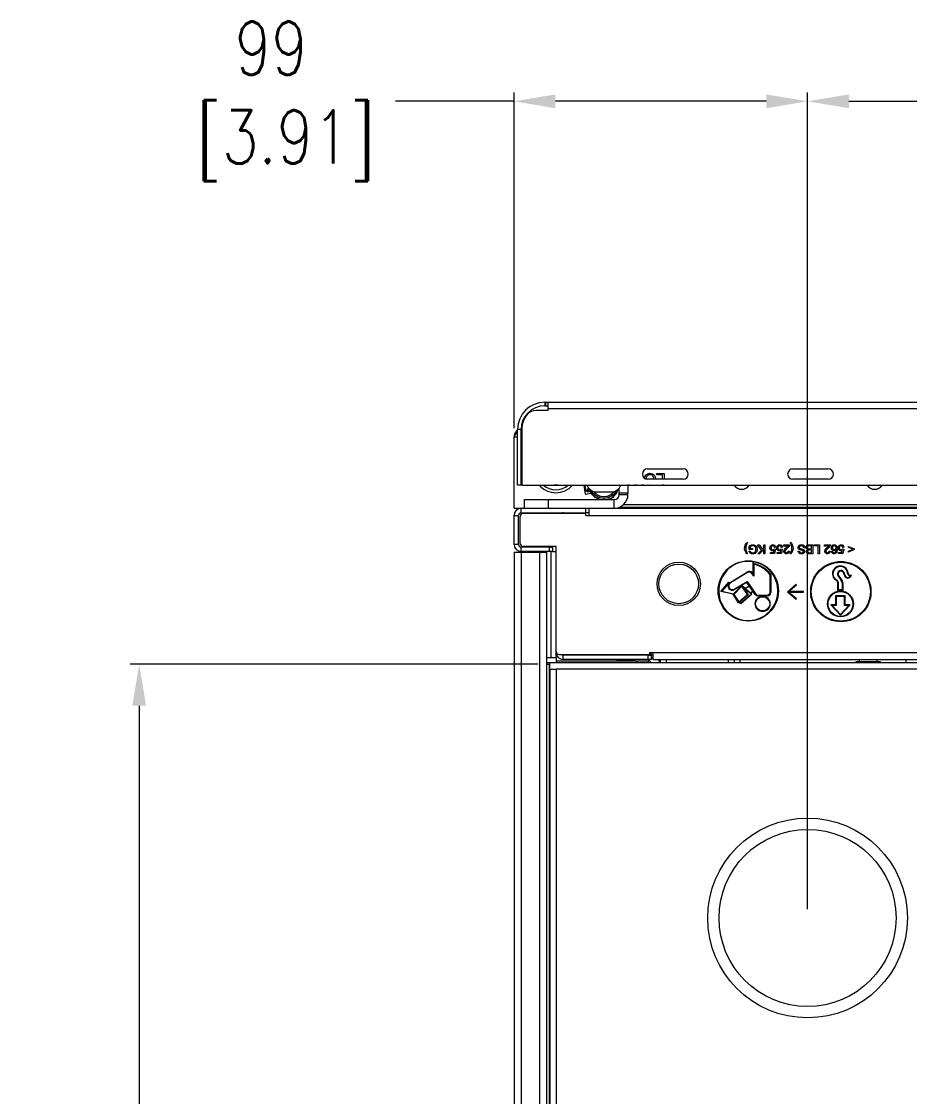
# Model space of a CAD drawing. Header units: inches. Extents: x 40138 to 76695, y -14500 to -5279.
# Drawn here: x 57724.3 to 58024.7, y -10600.8 to -10237.1 of the extents above; entities that cross this region are included whole.
import ezdxf

# ---------------------------------------------------------------- set-up
doc = ezdxf.new("R2010")
doc.units = ezdxf.units.IN
doc.header["$LTSCALE"] = 2
doc.header["$MEASUREMENT"] = 0
doc.header["$PDMODE"] = 35
doc.header["$PDSIZE"] = -1
doc.layers.add('M-ANNO-DIMS', color=7, linetype='Continuous', lineweight=13)
doc.layers.add('M-OBJECT-DETAILS', color=7, linetype='Continuous', lineweight=9)
doc.styles.get("Standard").update_dxf_attribs({"font": 'romans.shx', "width": 0.8})
doc.dimstyles.new('Details World Wide', dxfattribs={"dimscale": 4, "dimtxt": 4.5, "dimasz": 3.5, "dimexe": 0.75, "dimexo": 0.75, "dimgap": 0.75, "dimtad": 0, "dimtih": 1, "dimtoh": 1, "dimdec": 0, "dimzin": 4, "dimdsep": 46, "dimtxsty": 'Standard', "dimcen": 0, "dimclrd": 256, "dimclre": 256, "dimclrt": 256, "dimadec": 0, "dimazin": 1, "dimtfac": 1, "dimtdec": 0, "dimtmove": 0, "dimatfit": 3, "dimfxl": 1, "dimtolj": 1, "dimtzin": 0, "dimlwd": -1, "dimlwe": -1, "dimarcsym": 0})

# ---------------------------------------------------------------- blocks, each defined once
blk = doc.blocks.new('*D9')
at = {"layer": 'Defpoints', "color": 0, "linetype": 'Continuous', "transparency": 16777216}
for p in [(58390.26, -10264.13), (57990.26, -10507.37), (58390.26, -10540.37)]:
    blk.add_point(p, dxfattribs=at)
at = {"layer": 'M-ANNO-DIMS', "transparency": 16777216}
for p, q in [((57990.26, -10504.37), (57990.26, -10261.13)), ((58390.26, -10537.37), (58390.26, -10261.13))]:
    blk.add_line(p, q, dxfattribs=at)
at = {"layer": 'M-ANNO-DIMS', "linetype": 'Continuous', "transparency": 16777216}
for p, q in [((58004.26, -10264.13), (58149.88, -10264.13)), ((58376.26, -10264.13), (58230.63, -10264.13))]:
    blk.add_line(p, q, dxfattribs=at)
for points in [[(58004.26, -10261.8), (58004.26, -10266.47), (57990.26, -10264.13)], [(58376.26, -10261.8), (58376.26, -10266.47), (58390.26, -10264.13)]]:
    blk.add_solid(points, dxfattribs=at)
at = {"layer": 'M-ANNO-DIMS', "linetype": 'Continuous', "transparency": 16777216, "char_height": 18, "attachment_point": 5}
for s, insert in [('\\A1;400', (58190.26, -10252.13)), ('\\A1;[15.75]', (58190.26, -10280.85))]:
    blk.add_mtext(s, dxfattribs=dict(at, insert=insert))
blk = doc.blocks.new('*D10')
at = {"layer": 'Defpoints', "color": 0, "linetype": 'Continuous', "transparency": 16777216}
for p in [(57890.96, -10264.13), (57890.96, -10377.65), (57990.26, -10540.37)]:
    blk.add_point(p, dxfattribs=at)
at = {"layer": 'M-ANNO-DIMS', "transparency": 16777216}
for p, q in [((57890.96, -10374.65), (57890.96, -10261.13)), ((57990.26, -10537.37), (57990.26, -10261.13))]:
    blk.add_line(p, q, dxfattribs=at)
at = {"layer": 'M-ANNO-DIMS', "linetype": 'Continuous', "transparency": 16777216}
for p, q in [((57890.96, -10264.13), (57850.9, -10264.13)), ((57976.26, -10264.13), (57904.96, -10264.13))]:
    blk.add_line(p, q, dxfattribs=at)
for points in [[(57904.96, -10261.8), (57904.96, -10266.47), (57890.96, -10264.13)], [(57976.26, -10261.8), (57976.26, -10266.47), (57990.26, -10264.13)]]:
    blk.add_solid(points, dxfattribs=at)
at = {"layer": 'M-ANNO-DIMS', "linetype": 'Continuous', "transparency": 16777216, "insert": (57808.82, -10264.13), "char_height": 18, "attachment_point": 5}
blk.add_mtext('\\A1;99\\P [3.91]', dxfattribs=at)
blk = doc.blocks.new('*D80')
at = {"layer": 'Defpoints', "color": 0, "linetype": 'Continuous', "transparency": 16777216}
for p in [(57764.13, -10454.56), (57902.06, -10454.56), (57902.09, -11346.1)]:
    blk.add_point(p, dxfattribs=at)
at = {"layer": 'M-ANNO-DIMS', "transparency": 16777216}
for p, q in [((57899.06, -10454.56), (57761.13, -10454.56)), ((57899.09, -11346.1), (57761.13, -11346.1))]:
    blk.add_line(p, q, dxfattribs=at)
at = {"layer": 'M-ANNO-DIMS', "linetype": 'Continuous', "transparency": 16777216}
for p, q in [((57764.13, -10468.56), (57764.13, -10899.35)), ((57764.13, -11332.1), (57764.13, -11050.21))]:
    blk.add_line(p, q, dxfattribs=at)
for points in [[(57761.8, -10468.56), (57766.46, -10468.56), (57764.13, -10454.56)], [(57761.8, -11332.1), (57766.46, -11332.1), (57764.13, -11346.1)]]:
    blk.add_solid(points, dxfattribs=at)
at = {"layer": 'M-ANNO-DIMS', "linetype": 'Continuous', "transparency": 16777216, "insert": (57764.13, -10974.78), "char_height": 18, "attachment_point": 5}
blk.add_mtext('\\A1;892\\P [35.10]\\POPENING\\PW/O\\PROOF', dxfattribs=at)

msp = doc.modelspace()

# ---------------------------------------------------------------- linework, layer by layer
at = {"layer": 'M-OBJECT-DETAILS', "linetype": 'Continuous'}
for p, q in [((57901.356, -10365.919), (57901.356, -10367.133)), ((57901.356, -10365.919), (57901.749, -10365.919)), ((57901.749, -10367.133), (57901.749, -10365.919)), ((57901.749, -10365.919), (57902.356, -10365.919)), ((57902.356, -10365.919), (57902.356, -10368.022)), ((57902.356, -10365.919), (58186.539, -10365.919)), ((57902.356, -10368.722), (57898.372, -10368.722)), ((57901.356, -10367.133), (57901.749, -10367.133)), ((57901.749, -10367.133), (57902.356, -10367.133)), ((57902.356, -10368.022), (58187.306, -10368.022)), ((57902.356, -10368.022), (57902.356, -10368.722)), ((57890.956, -10401.797), (57890.956, -10377.655)), ((57890.956, -10377.655), (57892.142, -10377.655)), ((57893.356, -10375.133), (57892.142, -10375.133)), ((57892.142, -10393.969), (57892.142, -10375.133)), ((57893.282, -10375.009), (57893.742, -10374.869)), ((57893.356, -10393.969), (57893.356, -10375.133)), ((57893.356, -10377.655), (57893.556, -10377.655)), ((57893.556, -10375.133), (57893.556, -10393.969)), ((57893.356, -10387.369), (57893.556, -10387.369)), ((57936.142, -10388.469), (57948.142, -10388.469)), ((57985.267, -10388.469), (57997.267, -10388.469)), ((57893.556, -10388.969), (57893.356, -10388.969)), ((57948.142, -10391.969), (57936.142, -10391.969)), ((57939.257, -10390.477), (57939.257, -10390.016)), ((57939.257, -10390.016), (57941.718, -10390.016)), ((57941.154, -10390.477), (57939.257, -10390.477)), ((57941.154, -10391.969), (57941.154, -10390.477)), ((57941.718, -10390.016), (57941.718, -10391.969)), ((57997.267, -10391.969), (57985.267, -10391.969)), ((57893.356, -10393.969), (57892.142, -10393.969)), ((57893.556, -10392.969), (57893.356, -10392.969)), ((57893.556, -10393.969), (58187.306, -10393.969)), ((57915.018, -10393.975), (57914.527, -10394.066)), ((57914.527, -10394.066), (57915.077, -10397.016)), ((57915.412, -10396.085), (57915.018, -10393.975)), ((57916.126, -10394.91), (57915.412, -10396.085)), ((57915.68, -10394.185), (57915.467, -10393.969)), ((57915.824, -10396.368), (57916.484, -10395.298)), ((57926.506, -10396.729), (57926.506, -10395.007)), ((57927.245, -10393.969), (57927.032, -10394.185)), ((57929.506, -10393.969), (57929.506, -10396.729)), ((57930.044, -10394.016), (57929.506, -10394.016)), ((57930.055, -10393.969), (57930.044, -10394.016)), ((57931.71, -10394.016), (57931.697, -10393.969)), ((57932.389, -10394.016), (57931.71, -10394.016)), ((57932.402, -10393.969), (57932.389, -10394.016)), ((57934.161, -10394.016), (57934.151, -10393.969)), ((57934.744, -10394.016), (57934.161, -10394.016)), ((57934.732, -10393.969), (57934.744, -10394.016)), ((57936.947, -10394.067), (57936.499, -10393.969)), ((57937.551, -10393.969), (57936.947, -10394.067)), ((57941.154, -10394.016), (57941.154, -10393.969)), ((57941.718, -10394.016), (57941.154, -10394.016)), ((57941.718, -10393.969), (57941.718, -10394.016)), ((57894.506, -10401.797), (57894.506, -10398.797)), ((57894.506, -10398.797), (57902.506, -10398.797)), ((57902.506, -10398.797), (57902.506, -10401.797)), ((57902.506, -10398.797), (57924.855, -10398.797)), ((57915.077, -10397.016), (57917.161, -10396.627)), ((57916.952, -10396.157), (57915.824, -10396.368)), ((57918.356, -10396.205), (57924.356, -10396.205)), ((57919.354, -10397.92), (57919.297, -10397.863)), ((57920.08, -10398.148), (57919.897, -10398.148)), ((57922.814, -10398.148), (57922.631, -10398.148)), ((57923.414, -10397.863), (57923.358, -10397.92)), ((57924.855, -10401.797), (57924.855, -10398.797)), ((57929.506, -10396.729), (57926.506, -10396.729)), ((57926.506, -10397.146), (57926.506, -10396.729)), ((57926.506, -10397.146), (57929.506, -10397.146)), ((57929.506, -10397.146), (57929.506, -10396.729)), ((57890.956, -10401.797), (57893.364, -10401.797)), ((57893.364, -10403.316), (57893.364, -10401.797)), ((57893.364, -10401.797), (57915.276, -10401.797)), ((57915.276, -10403.316), (57915.276, -10401.797)), ((57915.276, -10401.797), (57916.276, -10401.797)), ((57916.276, -10401.797), (58214.319, -10401.797)), ((57916.276, -10401.797), (57916.276, -10402.251)), ((57916.276, -10402.251), (57916.276, -10404.205)), ((57926.691, -10401.419), (58141.477, -10401.419)), ((57928.045, -10400.53), (58141.477, -10400.53)), ((57890.956, -10404.205), (57892.475, -10404.205)), ((57890.956, -10414.008), (57890.956, -10404.205)), ((57892.475, -10414.008), (57892.475, -10404.205)), ((57893.056, -10413.698), (57893.056, -10404.517)), ((57893.364, -10403.316), (57915.276, -10403.316)), ((57915.276, -10403.517), (57894.056, -10403.517)), ((57897.106, -10403.316), (57897.106, -10403.517)), ((57905.806, -10403.517), (57905.806, -10403.316)), ((57916.276, -10403.316), (57915.276, -10403.316)), ((57915.276, -10404.205), (57915.276, -10403.517)), ((57915.276, -10404.205), (57916.276, -10404.205)), ((57916.276, -10404.205), (58464.236, -10404.205)), ((57892.475, -10414.008), (57890.956, -10414.008)), ((57969.679, -10413.357), (57969.948, -10413.357)), ((57984.371, -10413.357), (57984.64, -10413.357)), ((57890.956, -10416.616), (57893.364, -10416.616)), ((57890.956, -10416.616), (57890.956, -11384.116)), ((57893.364, -10416.416), (57893.364, -10414.897)), ((57902.956, -10414.897), (57893.364, -10414.897)), ((57902.956, -10416.416), (57893.364, -10416.416)), ((57893.364, -10416.616), (57893.364, -11384.116)), ((57893.364, -10416.616), (57899.554, -10416.616)), ((57905.156, -10414.698), (57894.056, -10414.698)), ((57896.977, -10416.616), (57896.977, -10416.416)), ((57899.554, -10416.616), (57899.554, -11384.116)), ((57899.554, -10416.616), (57901.962, -10416.616)), ((57900.393, -10416.416), (57900.393, -10416.616)), ((57900.979, -10416.616), (57900.979, -10416.416)), ((57901.962, -10416.616), (57901.962, -10454.616)), ((57902.956, -10416.416), (57902.956, -10414.897)), ((57902.956, -10414.897), (57903.956, -10414.897)), ((57903.956, -10416.416), (57902.956, -10416.416)), ((57903.569, -10452.416), (57903.569, -10416.416)), ((57903.956, -10414.897), (57903.956, -10416.416)), ((57903.956, -10416.416), (57905.156, -10416.416)), ((57905.156, -10450.22), (57905.156, -10414.698)), ((57969.948, -10417.164), (57969.679, -10417.164)), ((57970.448, -10415.703), (57970.448, -10414.593)), ((57971.679, -10415.703), (57970.448, -10415.703)), ((57970.497, -10416.319), (57970.884, -10416.222)), ((57970.871, -10414.788), (57970.871, -10415.357)), ((57970.871, -10415.357), (57971.679, -10415.357)), ((57971.679, -10415.357), (57971.679, -10415.703)), ((57973.371, -10414.165), (57973.892, -10414.165)), ((57974.701, -10415.911), (57973.371, -10414.165)), ((57973.448, -10417.164), (57974.701, -10415.911)), ((57974.027, -10417.164), (57973.448, -10417.164)), ((57973.892, -10414.165), (57974.969, -10415.642)), ((57975.409, -10415.782), (57974.027, -10417.164)), ((57974.969, -10415.642), (57975.409, -10415.203)), ((57975.409, -10415.203), (57975.409, -10414.165)), ((57975.409, -10414.165), (57975.832, -10414.165)), ((57975.409, -10417.164), (57975.409, -10415.782)), ((57975.832, -10417.164), (57975.409, -10417.164)), ((57975.832, -10414.165), (57975.832, -10417.164)), ((57977.679, -10416.741), (57978.787, -10416.741)), ((57977.679, -10417.126), (57977.679, -10416.741)), ((57979.102, -10417.126), (57977.679, -10417.126)), ((57978.787, -10416.741), (57978.94, -10415.964)), ((57979.025, -10415.549), (57979.409, -10415.588)), ((57979.448, -10414.972), (57979.063, -10415.011)), ((57979.409, -10415.588), (57979.102, -10417.126)), ((57979.986, -10416.741), (57981.095, -10416.741)), ((57979.986, -10417.126), (57979.986, -10416.741)), ((57981.409, -10417.126), (57979.986, -10417.126)), ((57981.095, -10416.741), (57981.248, -10415.964)), ((57981.332, -10415.549), (57981.717, -10415.588)), ((57981.755, -10414.972), (57981.371, -10415.011)), ((57981.717, -10415.588), (57981.409, -10417.126)), ((57982.179, -10414.165), (57984.14, -10414.165)), ((57982.179, -10414.549), (57982.179, -10414.165)), ((57983.646, -10414.549), (57982.179, -10414.549)), ((57983.717, -10416.28), (57984.102, -10416.318)), ((57984.64, -10417.164), (57984.371, -10417.164)), ((57987.102, -10416.318), (57987.525, -10416.318)), ((57989.371, -10415.203), (57988.948, -10415.203)), ((57991.563, -10414.511), (57990.853, -10414.511)), ((57990.86, -10414.165), (57991.986, -10414.165)), ((57991.986, -10417.164), (57990.863, -10417.164)), ((57990.902, -10415.549), (57991.563, -10415.549)), ((57991.563, -10415.895), (57990.945, -10415.895)), ((57990.992, -10416.818), (57991.563, -10416.818)), ((57991.563, -10415.549), (57991.563, -10414.511)), ((57991.563, -10416.818), (57991.563, -10415.895)), ((57991.986, -10414.165), (57991.986, -10417.164)), ((57992.448, -10414.511), (57992.448, -10414.165)), ((57992.448, -10414.165), (57994.294, -10414.165)), ((57993.871, -10414.511), (57992.448, -10414.511)), ((57993.871, -10417.164), (57993.871, -10414.511)), ((57994.294, -10417.164), (57993.871, -10417.164)), ((57994.294, -10414.165), (57994.294, -10417.164)), ((57996.025, -10414.165), (57997.986, -10414.165)), ((57996.025, -10414.549), (57996.025, -10414.165)), ((57997.492, -10414.549), (57996.025, -10414.549)), ((57997.563, -10416.28), (57997.948, -10416.318)), ((57998.332, -10416.395), (57998.717, -10416.357)), ((58000.755, -10416.741), (58001.864, -10416.741)), ((58000.755, -10417.126), (58000.755, -10416.741)), ((58002.179, -10417.126), (58000.755, -10417.126)), ((58001.864, -10416.741), (58002.017, -10415.964)), ((58002.102, -10415.549), (58002.486, -10415.588)), ((58002.525, -10414.972), (58002.14, -10415.011)), ((58002.486, -10415.588), (58002.179, -10417.126)), ((58004.102, -10415.049), (58004.102, -10414.664)), ((58004.102, -10414.664), (58006.063, -10415.511)), ((58005.679, -10415.645), (58004.102, -10415.049)), ((58004.102, -10416.241), (58005.679, -10415.645)), ((58006.063, -10415.78), (58004.102, -10416.626)), ((58004.102, -10416.626), (58004.102, -10416.241)), ((58006.063, -10415.511), (58006.063, -10415.78)), ((57971.883, -10424.107), (57971.883, -10419.879)), ((57971.884, -10419.88), (57971.884, -10420.505)), ((57972.083, -10420.747), (57972.083, -10424.754)), ((57964.029, -10426.894), (57969.886, -10423.313)), ((57969.99, -10423.484), (57964.171, -10427.042)), ((57972.083, -10424.754), (57971.424, -10423.791)), ((57971.589, -10423.678), (57971.883, -10424.107)), ((57977.596, -10430.241), (57977.596, -10424.275)), ((57977.796, -10424.209), (57977.796, -10430.241)), ((58000.72, -10424.889), (58001.646, -10426.18)), ((58000.873, -10424.759), (58001.807, -10426.061)), ((58004.501, -10424.587), (58004.837, -10424.597)), ((58004.519, -10424.387), (58005.12, -10424.405)), ((57960.945, -10429.956), (57963.628, -10426.799)), ((57963.701, -10427.022), (57961.311, -10429.834)), ((57963.628, -10426.799), (57964.029, -10426.894)), ((57963.83, -10427.053), (57963.701, -10427.022)), ((57965.246, -10430.726), (57967.919, -10428.026)), ((57968.054, -10428.173), (57965.335, -10430.921)), ((57965.424, -10429.13), (57969.774, -10426.57)), ((57967.759, -10427.988), (57965.526, -10429.303)), ((57967.919, -10428.026), (57967.759, -10427.988)), ((57969.714, -10426.837), (57968.008, -10427.842)), ((57968.008, -10427.842), (57968.083, -10427.86)), ((57969.946, -10430.974), (57968.054, -10428.173)), ((57968.083, -10427.86), (57969.14, -10428.792)), ((57971.155, -10430.837), (57968.53, -10428.52)), ((57968.53, -10428.52), (57970.213, -10431.012)), ((57969.14, -10428.792), (57970.502, -10427.993)), ((57970.615, -10428.159), (57969.298, -10428.931)), ((57970.502, -10427.993), (57969.714, -10426.837)), ((57969.774, -10426.57), (57972.71, -10430.88)), ((57971.76, -10429.84), (57970.615, -10428.159)), ((57986.378, -10427.473), (57983.446, -10430.023)), ((57983.866, -10429.923), (57986.51, -10427.624)), ((57986.51, -10427.624), (57986.378, -10427.473)), ((58000.233, -10426.494), (57999.326, -10425.75)), ((58000.356, -10426.336), (57999.466, -10425.605)), ((58000.479, -10429.56), (58000.494, -10426.991)), ((58000.68, -10429.357), (58000.695, -10426.988)), ((58001.966, -10426.959), (58001.966, -10429.343)), ((58002.166, -10426.947), (58002.166, -10429.541)), ((57965.08, -10430.893), (57960.945, -10429.956)), ((57961.311, -10429.834), (57965.246, -10430.726)), ((57966.906, -10433.771), (57965.08, -10430.893)), ((57965.335, -10430.921), (57966.953, -10433.472)), ((57966.953, -10433.472), (57969.946, -10430.974)), ((57970.213, -10431.012), (57967.359, -10433.394)), ((57971.461, -10430.84), (57967.637, -10434.096)), ((57967.669, -10433.806), (57971.155, -10430.837)), ((57969.298, -10428.931), (57970.9, -10430.345)), ((57970.9, -10430.345), (57971.76, -10429.84)), ((57971.873, -10430.006), (57971.058, -10430.484)), ((57971.058, -10430.484), (57971.461, -10430.84)), ((57972.55, -10431), (57971.873, -10430.006)), ((57973.338, -10431.175), (57976.662, -10431.175)), ((57975.048, -10431.375), (57973.338, -10431.375)), ((57975.048, -10431.499), (57975.048, -10431.375)), ((57975.049, -10431.375), (57975.049, -10431.499)), ((57976.662, -10431.375), (57975.049, -10431.375)), ((57983.446, -10430.023), (57986.378, -10432.573)), ((57988.847, -10429.923), (57983.866, -10429.923)), ((57986.51, -10432.422), (57983.866, -10430.123)), ((57983.866, -10430.123), (57988.847, -10430.123)), ((57988.847, -10430.123), (57988.847, -10429.923)), ((57999.762, -10431.45), (57999.762, -10434.463)), ((58002.985, -10431.45), (57999.762, -10431.45)), ((57999.962, -10431.65), (57999.962, -10434.663)), ((58002.785, -10431.65), (57999.962, -10431.65)), ((58002.166, -10429.541), (58000.479, -10429.56)), ((58001.966, -10429.343), (58000.68, -10429.357)), ((58002.785, -10434.663), (58002.785, -10431.65)), ((58002.985, -10434.463), (58002.985, -10431.45)), ((57967.205, -10433.522), (57966.906, -10433.771)), ((57967.637, -10434.096), (57967.205, -10433.522)), ((57967.359, -10433.394), (57967.669, -10433.806)), ((57986.378, -10432.573), (57986.51, -10432.422)), ((57999.762, -10434.463), (57998.089, -10434.463)), ((57998.089, -10434.463), (58001.373, -10437.969)), ((57998.55, -10434.663), (58001.373, -10437.676)), ((57999.962, -10434.663), (57998.55, -10434.663)), ((58001.373, -10437.969), (58004.658, -10434.463)), ((58001.373, -10437.676), (58004.197, -10434.663)), ((58004.197, -10434.663), (58002.785, -10434.663)), ((58004.658, -10434.463), (58002.985, -10434.463)), ((57905.156, -10450.53), (57905.156, -10450.22)), ((57903.569, -10452.416), (57901.962, -10452.416)), ((57901.962, -10453.916), (57905.156, -10453.916)), ((57903.106, -10456.155), (57903.106, -10454.066)), ((58102.856, -10454.066), (57903.106, -10454.066)), ((57905.156, -10452.416), (57903.569, -10452.416)), ((57905.156, -10452.416), (57905.156, -10450.53)), ((57905.205, -10450.53), (57905.156, -10450.53)), ((57905.156, -10452.416), (57905.156, -10453.916)), ((57932.475, -10453.511), (57905.156, -10453.511)), ((57905.156, -10453.916), (57905.156, -10454.066)), ((57906.156, -10451.22), (57936.929, -10451.22)), ((57907.564, -10452.938), (57907.564, -10451.419)), ((57936.344, -10451.419), (57907.564, -10451.419)), ((57936.344, -10452.938), (57907.564, -10452.938)), ((57923.251, -10451.22), (57923.251, -10451.419)), ((57925.776, -10452.938), (57925.776, -10453.438)), ((57925.776, -10453.438), (57925.776, -10453.511)), ((57928.776, -10453.438), (57925.776, -10453.438)), ((57928.776, -10452.938), (57928.776, -10453.438)), ((57931.776, -10453.438), (57928.776, -10453.438)), ((57931.776, -10453.438), (57931.776, -10452.938)), ((57931.776, -10453.511), (57931.776, -10453.438)), ((57936.475, -10453.511), (57932.475, -10453.511)), ((57932.475, -10453.511), (57932.475, -10454.066)), ((57934.301, -10451.419), (57934.301, -10451.22)), ((57935.266, -10451.22), (57935.256, -10451.419)), ((57936.344, -10452.938), (57936.344, -10451.419)), ((57936.344, -10451.419), (57937.344, -10451.419)), ((57937.344, -10452.938), (57936.344, -10452.938)), ((57936.475, -10454.066), (57936.475, -10453.511)), ((57936.929, -10450.53), (57937.929, -10450.53)), ((57936.929, -10451.22), (57936.929, -10450.53)), ((57937.256, -10450.53), (57937.256, -10451.419)), ((57937.256, -10453.971), (57937.256, -10454.066)), ((57937.344, -10451.419), (57937.344, -10452.938)), ((57937.846, -10451.419), (57937.344, -10451.419)), ((57937.344, -10452.559), (57937.929, -10452.298)), ((57937.929, -10451.415), (57937.846, -10451.419)), ((57937.929, -10450.53), (58442.583, -10450.53)), ((57937.929, -10450.53), (57937.929, -10452.938)), ((57937.929, -10452.938), (58442.583, -10452.938)), ((57939.779, -10452.938), (57940.282, -10454.066)), ((57939.947, -10453.316), (57940.456, -10453.316)), ((57940.456, -10454.066), (57940.456, -10452.938)), ((57942.456, -10452.938), (57942.456, -10454.066)), ((57963.456, -10454.066), (57963.456, -10452.938)), ((57965.456, -10452.938), (57965.456, -10454.066)), ((57967.456, -10454.066), (57967.456, -10452.938)), ((58006.628, -10453.742), (58006.628, -10454.066)), ((58010.756, -10453.742), (58006.628, -10453.742)), ((58007.682, -10452.938), (58007.682, -10453.742)), ((58014.883, -10453.742), (58010.756, -10453.742)), ((58013.829, -10453.742), (58013.829, -10452.938)), ((58014.883, -10454.066), (58014.883, -10453.742)), ((58023.456, -10452.938), (58023.456, -10454.066)), ((57901.962, -10454.616), (57901.962, -11346.116)), ((57902.851, -10454.616), (57901.962, -10454.616)), ((57903.106, -10454.616), (57902.851, -10454.616)), ((57902.851, -10454.616), (57902.851, -11246.581)), ((57903.106, -10456.155), (57903.106, -11346.666)), ((57903.106, -10456.155), (57905.195, -10456.155)), ((57905.195, -10456.155), (57905.195, -11344.577)), ((58102.856, -10456.155), (57905.195, -10456.155))]:
    msp.add_line(p, q, dxfattribs=at)
at = {"layer": 'M-OBJECT-DETAILS', "linetype": 'Continuous', "flags": 128}
msp.add_lwpolyline([(57905.787, -10393.969), (57905.103, -10394.016), (57904.419, -10393.969)], dxfattribs=at)
at = {"layer": 'M-OBJECT-DETAILS', "linetype": 'Continuous'}
for centre, radius in [((57946.675, -10427.367), 7.341), ((57946.675, -10427.367), 6.706), ((57970.213, -10429.739), 10.2), ((58001.518, -10429.983), 10.2), ((58001.518, -10429.983), 10), ((57975.048, -10434.096), 2.399), ((58001.39, -10434.143), 4.392), ((58001.39, -10434.143), 4.192)]:
    msp.add_circle(centre, radius, dxfattribs=at)
at = {"layer": 'M-OBJECT-DETAILS', "linetype": 'Continuous', "lineweight": 0}
msp.add_circle((57990.256, -10540.366), 33.782, dxfattribs=at)
at = {"layer": 'M-OBJECT-DETAILS'}
msp.add_circle((57990.256, -10540.366), 29.95, dxfattribs=at)
at = {"layer": 'M-OBJECT-DETAILS', "linetype": 'Continuous'}
for centre, radius, start, end in [((57901.356, -10375.133), 9.214, 90, 180), ((57901.356, -10375.133), 8, 90, 180), ((57901.356, -10375.133), 7.8, 139.92078, 180), ((57898.372, -10372.622), 3.9, 90, 139.92078), ((57936.142, -10390.219), 1.75, 90, 270), ((57948.142, -10390.219), 1.75, 270, 90), ((57985.267, -10390.219), 1.75, 90, 270), ((57997.267, -10390.219), 1.75, 270, 90), ((57905.103, -10389.016), 7.5, 221.33039, 270), ((57905.103, -10389.016), 6.5, 229.64083, 310.35917), ((57905.103, -10389.016), 7.5, 270, 318.66961), ((57918.897, -10392.705), 3.542, 200.89745, 261.20259), ((57921.356, -10393.428), 4.89, 207.93428, 332.06572), ((57923.814, -10392.705), 3.542, 278.79741, 338.28641), ((57967.956, -10392.371), 3, 212.18581, 270), ((57967.956, -10392.371), 3, 212.18581, 327.81419), ((57967.956, -10392.371), 3, 270, 327.81419), ((58012.956, -10392.371), 3, 212.18581, 270), ((58012.956, -10392.371), 3, 212.18581, 327.81419), ((58012.956, -10392.371), 3, 270, 327.81419), ((57921.356, -10393.428), 4.382, 217.55348, 322.44652), ((57919.897, -10397.386), 0.762, 224.52649, 270), ((57922.814, -10397.386), 0.762, 270, 315.47351), ((57924.855, -10397.146), 4.651, 270, 0), ((57924.855, -10397.146), 1.651, 270, 0), ((57893.364, -10404.205), 2.408, 90, 180), ((57893.364, -10404.205), 0.889, 90, 180), ((57894.056, -10404.517), 1, 90, 180), ((57907.675, -10404.316), 1, 90, 126.96528), ((57893.364, -10414.008), 2.408, 180, 270), ((57893.364, -10414.008), 0.889, 180, 270), ((57894.056, -10413.698), 1, 180, 270), ((57970.213, -10429.739), 10, 80.38865, 80.38284), ((57970.213, -10429.739), 9.385, 36.10396, 79.7455), ((57970.213, -10429.739), 9.185, 36.50865, 78.25454), ((58001.336, -10423.963), 2.689, 5.09666, 221.64154), ((57970.545, -10424.392), 1.265, 34.36362, 121.44673), ((57970.545, -10424.392), 1.065, 34.36362, 121.44673), ((58001.336, -10423.963), 2.489, 5.52775, 221.28792), ((58001.592, -10424.03), 1.224, 76.59683, 224.58731), ((58001.592, -10424.03), 1.024, 77.70961, 225.42421), ((58001.187, -10424.325), 1.437, 5.29266, 64.30352), ((58001.187, -10424.325), 1.637, 5.20624, 65.11546), ((58003.886, -10424.104), 1.271, 183.97692, 346.3172), ((58003.886, -10424.104), 1.071, 183.86329, 332.62666), ((58004.61, -10423.794), 0.801, 174.93775, 262.15374), ((58004.61, -10423.794), 0.601, 173.32949, 261.1999), ((57964.807, -10428.081), 1.418, 133.51702, 300.48838), ((57964.807, -10428.081), 1.218, 121.44673, 300.48838), ((57999.851, -10427.013), 0.644, 1.95779, 53.6359), ((57999.851, -10427.013), 0.844, 1.66575, 53.25153), ((58000.367, -10427.16), 1.611, 7.14109, 37.46309), ((58000.367, -10427.16), 1.811, 6.73471, 37.35952), ((57975.048, -10434.096), 2.597, 90, 89.97793), ((57973.338, -10430.36), 1.015, 219.11471, 270), ((57973.338, -10430.36), 0.815, 219.67754, 270), ((57976.662, -10430.241), 0.934, 270, 0), ((57976.662, -10430.241), 1.134, 270, 0), ((57906.156, -10450.22), 1, 180, 270), ((57907.564, -10450.53), 2.408, 180, 270), ((57907.564, -10450.53), 0.889, 230.90968, 270), ((57907.675, -10450.419), 1, 233.2257, 270), ((57921.375, -10450.419), 1, 270, 306.7743), ((57939.235, -10451.716), 3, 204.02063, 231.54212)]:
    msp.add_arc(centre, radius, start, end, dxfattribs=at)
for points, knots in [([(57892.142, -10375.406), (57892.085, -10375.436), (57891.749, -10375.616), (57891.32, -10376.205), (57890.996, -10376.965), (57890.967, -10377.468), (57890.956, -10377.655)], [0, 0, 0, 0, 0.0730159, 0.4311729, 0.7893346, 1, 1, 1, 1]), ([(57890.956, -10377.655), (57891.188, -10377.283), (57891.583, -10376.651), (57891.979, -10376.157), (57892.142, -10375.953)], [0, 0, 0, 0, 0.58726093, 1, 1, 1, 1]), ([(57935.122, -10391.599), (57935.139, -10391.446), (57935.188, -10391.004), (57935.598, -10390.422), (57936.259, -10390.031), (57936.719, -10389.987), (57936.949, -10389.964)], [0, 0, 0, 0, 0.16923302, 0.49149283, 0.74561278, 1, 1, 1, 1]), ([(57936.951, -10390.426), (57936.732, -10390.454), (57936.293, -10390.51), (57935.839, -10390.968), (57935.639, -10391.498), (57935.624, -10391.841), (57935.616, -10392.013)], [0, 0, 0, 0, 0.2790904, 0.5581704, 0.7788072, 1, 1, 1, 1]), ([(57936.949, -10389.964), (57937.238, -10389.998), (57937.815, -10390.064), (57938.455, -10390.611), (57938.787, -10391.284), (57938.827, -10391.737), (57938.846, -10391.963)], [0, 0, 0, 0, 0.2795807, 0.5587671, 0.779292, 1, 1, 1, 1]), ([(57938.282, -10391.956), (57938.269, -10391.742), (57938.242, -10391.315), (57937.918, -10390.794), (57937.455, -10390.474), (57937.119, -10390.442), (57936.951, -10390.426)], [0, 0, 0, 0, 0.2806397, 0.5598758, 0.7798469, 1, 1, 1, 1]), ([(57919.754, -10398.797), (57919.285, -10398.595), (57918.308, -10398.173), (57917.241, -10396.947), (57916.684, -10395.944), (57916.616, -10395.393), (57916.615, -10395.386)], [0, 0, 0, 0, 0.3137101, 0.65454, 0.9953981, 1, 1, 1, 1]), ([(57916.707, -10395.441), (57916.892, -10395.936), (57917.266, -10396.941), (57918.429, -10398.07), (57919.451, -10398.703), (57920.065, -10398.786), (57920.147, -10398.797)], [0, 0, 0, 0, 0.3112012, 0.6314119, 0.9508803, 1, 1, 1, 1]), ([(57922.414, -10398.797), (57922.692, -10398.746), (57923.5, -10398.597), (57924.634, -10397.788), (57925.601, -10396.677), (57925.848, -10395.803), (57925.947, -10395.451)], [0, 0, 0, 0, 0.1630617, 0.4754529, 0.7886638, 1, 1, 1, 1]), ([(57926.042, -10395.386), (57925.938, -10395.773), (57925.69, -10396.694), (57924.698, -10397.848), (57923.674, -10398.628), (57922.994, -10398.768), (57922.853, -10398.797)], [0, 0, 0, 0, 0.2423441, 0.5771388, 0.911908, 1, 1, 1, 1]), ([(57968.948, -10415.262), (57969, -10414.874), (57969.094, -10414.177), (57969.499, -10413.608), (57969.679, -10413.357)], [0, 0, 0, 0, 0.5587162, 1, 1, 1, 1]), ([(57969.948, -10413.357), (57969.757, -10413.689), (57969.416, -10414.282), (57969.358, -10414.962), (57969.332, -10415.261)], [0, 0, 0, 0, 0.5600232, 1, 1, 1, 1]), ([(57984.986, -10415.261), (57984.945, -10414.881), (57984.871, -10414.201), (57984.524, -10413.615), (57984.371, -10413.357)], [0, 0, 0, 0, 0.559143, 1, 1, 1, 1]), ([(57984.64, -10413.357), (57984.866, -10413.681), (57985.268, -10414.259), (57985.34, -10414.956), (57985.371, -10415.262)], [0, 0, 0, 0, 0.5601418, 1, 1, 1, 1]), ([(57969.106, -10416.166), (57969.055, -10416.001), (57968.964, -10415.706), (57968.953, -10415.398), (57968.948, -10415.262)], [0, 0, 0, 0, 0.5598411, 1, 1, 1, 1]), ([(57969.679, -10417.164), (57969.551, -10416.99), (57969.323, -10416.678), (57969.173, -10416.323), (57969.106, -10416.166)], [0, 0, 0, 0, 0.5599988, 1, 1, 1, 1]), ([(57969.332, -10415.261), (57969.337, -10415.4), (57969.346, -10415.649), (57969.398, -10415.893), (57969.421, -10416)], [0, 0, 0, 0, 0.5599213, 1, 1, 1, 1]), ([(57969.421, -10416), (57969.45, -10416.109), (57969.501, -10416.304), (57969.581, -10416.489), (57969.617, -10416.57)], [0, 0, 0, 0, 0.5599567, 1, 1, 1, 1]), ([(57969.617, -10416.57), (57969.675, -10416.683), (57969.779, -10416.885), (57969.896, -10417.079), (57969.948, -10417.164)], [0, 0, 0, 0, 0.5599265, 1, 1, 1, 1]), ([(57970.448, -10414.593), (57970.658, -10414.447), (57971.035, -10414.187), (57971.488, -10414.145), (57971.688, -10414.126)], [0, 0, 0, 0, 0.5599182, 1, 1, 1, 1]), ([(57971.721, -10417.203), (57971.567, -10417.192), (57971.26, -10417.172), (57970.859, -10416.983), (57970.604, -10416.667), (57970.533, -10416.435), (57970.497, -10416.319)], [0, 0, 0, 0, 0.2804007, 0.559852, 0.77946, 1, 1, 1, 1]), ([(57971.723, -10414.472), (57971.549, -10414.493), (57971.238, -10414.53), (57970.983, -10414.709), (57970.871, -10414.788)], [0, 0, 0, 0, 0.5594177, 1, 1, 1, 1]), ([(57970.884, -10416.222), (57970.918, -10416.325), (57970.984, -10416.53), (57971.277, -10416.808), (57971.557, -10416.838), (57971.728, -10416.857)], [0, 0, 0, 0, 0.2815991, 0.5608925, 1, 1, 1, 1]), ([(57971.688, -10414.126), (57971.915, -10414.148), (57972.369, -10414.192), (57972.908, -10414.581), (57973.175, -10415.115), (57973.203, -10415.472), (57973.217, -10415.65)], [0, 0, 0, 0, 0.2801934, 0.5590145, 0.7792762, 1, 1, 1, 1]), ([(57973.217, -10415.65), (57973.195, -10415.877), (57973.151, -10416.33), (57972.79, -10416.887), (57972.256, -10417.164), (57971.899, -10417.19), (57971.721, -10417.203)], [0, 0, 0, 0, 0.2803485, 0.5593117, 0.7793204, 1, 1, 1, 1]), ([(57972.794, -10415.666), (57972.785, -10415.495), (57972.766, -10415.156), (57972.516, -10414.728), (57972.122, -10414.511), (57971.856, -10414.485), (57971.723, -10414.472)], [0, 0, 0, 0, 0.28080351, 0.5594911, 0.77945712, 1, 1, 1, 1]), ([(57971.728, -10416.857), (57971.841, -10416.851), (57972.065, -10416.838), (57972.355, -10416.705), (57972.564, -10416.501), (57972.643, -10416.343), (57972.682, -10416.264)], [0, 0, 0, 0, 0.2802684, 0.5599463, 0.7798424, 1, 1, 1, 1]), ([(57972.682, -10416.264), (57972.719, -10416.155), (57972.783, -10415.961), (57972.791, -10415.756), (57972.794, -10415.666)], [0, 0, 0, 0, 0.5597782, 1, 1, 1, 1]), ([(57977.525, -10415.193), (57977.535, -10415.051), (57977.554, -10414.796), (57977.693, -10414.584), (57977.754, -10414.49)], [0, 0, 0, 0, 0.559746, 1, 1, 1, 1]), ([(57978.405, -10416.165), (57978.268, -10416.147), (57977.993, -10416.111), (57977.702, -10415.837), (57977.546, -10415.517), (57977.532, -10415.301), (57977.525, -10415.193)], [0, 0, 0, 0, 0.2791706, 0.5588021, 0.7791686, 1, 1, 1, 1]), ([(57977.754, -10414.49), (57977.873, -10414.372), (57978.087, -10414.159), (57978.384, -10414.136), (57978.516, -10414.126)], [0, 0, 0, 0, 0.5584898, 1, 1, 1, 1]), ([(57978.513, -10414.472), (57978.415, -10414.482), (57978.218, -10414.503), (57978.015, -10414.707), (57977.922, -10414.941), (57977.913, -10415.094), (57977.909, -10415.171)], [0, 0, 0, 0, 0.2795313, 0.5582513, 0.7788834, 1, 1, 1, 1]), ([(57977.909, -10415.171), (57977.915, -10415.265), (57977.927, -10415.453), (57978.07, -10415.688), (57978.29, -10415.805), (57978.437, -10415.814), (57978.511, -10415.818)], [0, 0, 0, 0, 0.2806569, 0.5596013, 0.7792887, 1, 1, 1, 1]), ([(57978.94, -10415.964), (57978.849, -10416.027), (57978.686, -10416.138), (57978.491, -10416.157), (57978.405, -10416.165)], [0, 0, 0, 0, 0.5599541, 1, 1, 1, 1]), ([(57978.511, -10415.818), (57978.568, -10415.816), (57978.681, -10415.81), (57978.873, -10415.731), (57978.967, -10415.618), (57979.025, -10415.549)], [0, 0, 0, 0, 0.2809314, 0.5611637, 1, 1, 1, 1]), ([(57979.063, -10415.011), (57979.047, -10414.932), (57979.015, -10414.776), (57978.886, -10414.587), (57978.701, -10414.485), (57978.576, -10414.477), (57978.513, -10414.472)], [0, 0, 0, 0, 0.2806959, 0.559921, 0.7796157, 1, 1, 1, 1]), ([(57978.516, -10414.126), (57978.647, -10414.137), (57978.909, -10414.158), (57979.217, -10414.378), (57979.399, -10414.667), (57979.431, -10414.87), (57979.448, -10414.972)], [0, 0, 0, 0, 0.28007055, 0.5592417, 0.77942672, 1, 1, 1, 1]), ([(57979.832, -10415.193), (57979.843, -10415.051), (57979.862, -10414.796), (57980.001, -10414.584), (57980.062, -10414.49)], [0, 0, 0, 0, 0.559746, 1, 1, 1, 1]), ([(57980.713, -10416.165), (57980.575, -10416.147), (57980.301, -10416.111), (57980.01, -10415.837), (57979.853, -10415.517), (57979.839, -10415.301), (57979.832, -10415.193)], [0, 0, 0, 0, 0.2791613, 0.5588011, 0.7791681, 1, 1, 1, 1]), ([(57980.062, -10414.49), (57980.181, -10414.372), (57980.395, -10414.159), (57980.692, -10414.136), (57980.823, -10414.126)], [0, 0, 0, 0, 0.5584958, 1, 1, 1, 1]), ([(57980.821, -10414.472), (57980.723, -10414.482), (57980.526, -10414.503), (57980.323, -10414.707), (57980.229, -10414.941), (57980.221, -10415.094), (57980.217, -10415.171)], [0, 0, 0, 0, 0.279544, 0.558252, 0.778883, 1, 1, 1, 1]), ([(57980.217, -10415.171), (57980.223, -10415.265), (57980.235, -10415.453), (57980.377, -10415.688), (57980.597, -10415.805), (57980.745, -10415.814), (57980.819, -10415.818)], [0, 0, 0, 0, 0.2806585, 0.5596022, 0.7792892, 1, 1, 1, 1]), ([(57981.248, -10415.964), (57981.157, -10416.027), (57980.994, -10416.138), (57980.799, -10416.157), (57980.713, -10416.165)], [0, 0, 0, 0, 0.5599399, 1, 1, 1, 1]), ([(57980.819, -10415.818), (57980.876, -10415.816), (57980.989, -10415.81), (57981.181, -10415.731), (57981.275, -10415.618), (57981.332, -10415.549)], [0, 0, 0, 0, 0.2809138, 0.5611529, 1, 1, 1, 1]), ([(57981.371, -10415.011), (57981.355, -10414.932), (57981.323, -10414.776), (57981.194, -10414.587), (57981.009, -10414.485), (57980.884, -10414.477), (57980.821, -10414.472)], [0, 0, 0, 0, 0.2807026, 0.5599197, 0.7796314, 1, 1, 1, 1]), ([(57980.823, -10414.126), (57980.955, -10414.137), (57981.217, -10414.158), (57981.524, -10414.378), (57981.706, -10414.667), (57981.739, -10414.87), (57981.755, -10414.972)], [0, 0, 0, 0, 0.2800723, 0.5592365, 0.7794229, 1, 1, 1, 1]), ([(57982.217, -10416.336), (57982.237, -10416.193), (57982.278, -10415.906), (57982.6, -10415.491), (57982.879, -10415.252), (57983.049, -10415.106)], [0, 0, 0, 0, 0.2787409, 0.55883304, 1, 1, 1, 1]), ([(57983.14, -10417.164), (57983.009, -10417.155), (57982.748, -10417.137), (57982.435, -10416.93), (57982.245, -10416.644), (57982.226, -10416.439), (57982.217, -10416.336)], [0, 0, 0, 0, 0.280481, 0.5596418, 0.7797405, 1, 1, 1, 1]), ([(57983.408, -10415.287), (57983.216, -10415.451), (57982.949, -10415.679), (57982.655, -10416.036), (57982.619, -10416.234), (57982.602, -10416.333)], [0, 0, 0, 0, 0.5613268, 0.7813999, 1, 1, 1, 1]), ([(57982.602, -10416.333), (57982.612, -10416.409), (57982.632, -10416.563), (57982.788, -10416.723), (57982.968, -10416.808), (57983.088, -10416.815), (57983.149, -10416.818)], [0, 0, 0, 0, 0.2790722, 0.558618, 0.7790461, 1, 1, 1, 1]), ([(57983.049, -10415.106), (57983.121, -10415.047), (57983.239, -10414.949), (57983.401, -10414.812), (57983.537, -10414.693), (57983.61, -10414.597), (57983.646, -10414.549)], [0, 0, 0, 0, 0.34003742, 0.56004944, 0.78009241, 1, 1, 1, 1]), ([(57984.102, -10416.318), (57984.079, -10416.451), (57984.035, -10416.717), (57983.777, -10417.011), (57983.455, -10417.147), (57983.245, -10417.159), (57983.14, -10417.164)], [0, 0, 0, 0, 0.2802441, 0.5589023, 0.7791359, 1, 1, 1, 1]), ([(57983.149, -10416.818), (57983.231, -10416.812), (57983.397, -10416.8), (57983.596, -10416.665), (57983.703, -10416.475), (57983.712, -10416.345), (57983.717, -10416.28)], [0, 0, 0, 0, 0.2804203, 0.5595068, 0.7793959, 1, 1, 1, 1]), ([(57984.1, -10414.431), (57984.004, -10414.618), (57983.831, -10414.952), (57983.538, -10415.184), (57983.408, -10415.287)], [0, 0, 0, 0, 0.5583736, 1, 1, 1, 1]), ([(57984.14, -10414.165), (57984.139, -10414.215), (57984.137, -10414.306), (57984.111, -10414.393), (57984.1, -10414.431)], [0, 0, 0, 0, 0.5600191, 1, 1, 1, 1]), ([(57984.371, -10417.164), (57984.436, -10417.057), (57984.552, -10416.864), (57984.655, -10416.664), (57984.7, -10416.576)], [0, 0, 0, 0, 0.5600261, 1, 1, 1, 1]), ([(57985.212, -10416.166), (57985.126, -10416.364), (57984.972, -10416.719), (57984.741, -10417.028), (57984.64, -10417.164)], [0, 0, 0, 0, 0.5597687, 1, 1, 1, 1]), ([(57984.7, -10416.576), (57984.745, -10416.472), (57984.824, -10416.287), (57984.875, -10416.092), (57984.898, -10416.006)], [0, 0, 0, 0, 0.5599669, 1, 1, 1, 1]), ([(57984.898, -10416.006), (57984.926, -10415.868), (57984.977, -10415.622), (57984.983, -10415.371), (57984.986, -10415.261)], [0, 0, 0, 0, 0.559957, 1, 1, 1, 1]), ([(57985.371, -10415.262), (57985.363, -10415.435), (57985.349, -10415.744), (57985.254, -10416.037), (57985.212, -10416.166)], [0, 0, 0, 0, 0.55984309, 1, 1, 1, 1]), ([(57987.025, -10415.016), (57987.049, -10414.87), (57987.097, -10414.578), (57987.504, -10414.196), (57987.883, -10414.153), (57988.114, -10414.126)], [0, 0, 0, 0, 0.2799373, 0.5600763, 1, 1, 1, 1]), ([(57987.545, -10415.741), (57987.466, -10415.701), (57987.307, -10415.621), (57987.135, -10415.437), (57987.039, -10415.226), (57987.029, -10415.086), (57987.025, -10415.016)], [0, 0, 0, 0, 0.2803593, 0.5598986, 0.7798616, 1, 1, 1, 1]), ([(57988.214, -10417.203), (57988.065, -10417.194), (57987.769, -10417.175), (57987.385, -10416.986), (57987.15, -10416.668), (57987.118, -10416.435), (57987.102, -10416.318)], [0, 0, 0, 0, 0.2807949, 0.5601401, 0.7798722, 1, 1, 1, 1]), ([(57988.133, -10414.472), (57988.043, -10414.478), (57987.863, -10414.489), (57987.631, -10414.599), (57987.478, -10414.784), (57987.458, -10414.925), (57987.448, -10414.996)], [0, 0, 0, 0, 0.28092802, 0.56082763, 0.78050928, 1, 1, 1, 1]), ([(57987.448, -10414.996), (57987.453, -10415.047), (57987.462, -10415.151), (57987.572, -10415.309), (57987.693, -10415.366), (57987.767, -10415.401)], [0, 0, 0, 0, 0.28010221, 0.55998765, 1, 1, 1, 1]), ([(57987.525, -10416.318), (57987.541, -10416.408), (57987.573, -10416.587), (57987.815, -10416.832), (57988.052, -10416.847), (57988.197, -10416.857)], [0, 0, 0, 0, 0.2811001, 0.5602794, 1, 1, 1, 1]), ([(57988.725, -10416.144), (57988.508, -10416.062), (57988.119, -10415.914), (57987.721, -10415.794), (57987.545, -10415.741)], [0, 0, 0, 0, 0.5583826, 1, 1, 1, 1]), ([(57987.767, -10415.401), (57987.886, -10415.439), (57988.081, -10415.501), (57988.358, -10415.571), (57988.59, -10415.638), (57988.739, -10415.701), (57988.813, -10415.733)], [0, 0, 0, 0, 0.3399448, 0.5600292, 0.7800772, 1, 1, 1, 1]), ([(57988.114, -10414.126), (57988.289, -10414.135), (57988.638, -10414.153), (57989.077, -10414.404), (57989.324, -10414.793), (57989.355, -10415.066), (57989.371, -10415.203)], [0, 0, 0, 0, 0.2808131, 0.5595643, 0.7796136, 1, 1, 1, 1]), ([(57988.948, -10415.203), (57988.931, -10415.089), (57988.897, -10414.861), (57988.674, -10414.611), (57988.402, -10414.491), (57988.223, -10414.478), (57988.133, -10414.472)], [0, 0, 0, 0, 0.28063738, 0.55866736, 0.77920091, 1, 1, 1, 1]), ([(57988.197, -10416.857), (57988.279, -10416.854), (57988.442, -10416.848), (57988.658, -10416.764), (57988.806, -10416.602), (57988.824, -10416.473), (57988.832, -10416.409)], [0, 0, 0, 0, 0.2812881, 0.5608137, 0.780672, 1, 1, 1, 1]), ([(57989.255, -10416.381), (57989.245, -10416.474), (57989.225, -10416.659), (57989.076, -10416.901), (57988.751, -10417.151), (57988.435, -10417.182), (57988.214, -10417.203)], [0, 0, 0, 0, 0.1870259, 0.3741249, 0.5611392, 1, 1, 1, 1]), ([(57988.832, -10416.409), (57988.827, -10416.353), (57988.818, -10416.253), (57988.753, -10416.177), (57988.725, -10416.144)], [0, 0, 0, 0, 0.5596124, 1, 1, 1, 1]), ([(57988.813, -10415.733), (57988.88, -10415.771), (57989.015, -10415.848), (57989.208, -10416.058), (57989.237, -10416.259), (57989.255, -10416.381)], [0, 0, 0, 0, 0.2814422, 0.5622623, 1, 1, 1, 1]), ([(57989.755, -10415.024), (57989.765, -10414.925), (57989.784, -10414.727), (57989.93, -10414.459), (57990.279, -10414.187), (57990.62, -10414.174), (57990.86, -10414.165)], [0, 0, 0, 0, 0.1871431, 0.3743179, 0.5607794, 1, 1, 1, 1]), ([(57990.321, -10415.741), (57990.234, -10415.71), (57990.06, -10415.647), (57989.875, -10415.458), (57989.77, -10415.242), (57989.76, -10415.096), (57989.755, -10415.024)], [0, 0, 0, 0, 0.2802177, 0.5596675, 0.7797224, 1, 1, 1, 1]), ([(57989.871, -10416.387), (57989.879, -10416.309), (57989.896, -10416.154), (57990.041, -10415.907), (57990.215, -10415.804), (57990.321, -10415.741)], [0, 0, 0, 0, 0.2803266, 0.56081, 1, 1, 1, 1]), ([(57990.863, -10417.164), (57990.73, -10417.16), (57990.465, -10417.151), (57990.118, -10416.986), (57989.912, -10416.699), (57989.885, -10416.491), (57989.871, -10416.387)], [0, 0, 0, 0, 0.2811149, 0.5600219, 0.7801156, 1, 1, 1, 1]), ([(57990.597, -10414.525), (57990.531, -10414.541), (57990.399, -10414.574), (57990.26, -10414.711), (57990.188, -10414.871), (57990.182, -10414.977), (57990.179, -10415.03)], [0, 0, 0, 0, 0.280285, 0.5590232, 0.7794011, 1, 1, 1, 1]), ([(57990.179, -10415.03), (57990.188, -10415.116), (57990.202, -10415.244), (57990.3, -10415.387), (57990.503, -10415.547), (57990.725, -10415.548), (57990.902, -10415.549)], [0, 0, 0, 0, 0.2498008, 0.3755301, 0.5011404, 1, 1, 1, 1]), ([(57990.584, -10415.931), (57990.536, -10415.95), (57990.441, -10415.989), (57990.316, -10416.134), (57990.302, -10416.268), (57990.294, -10416.35)], [0, 0, 0, 0, 0.2808619, 0.5610388, 1, 1, 1, 1]), ([(57990.294, -10416.35), (57990.303, -10416.431), (57990.316, -10416.554), (57990.408, -10416.691), (57990.612, -10416.833), (57990.823, -10416.825), (57990.992, -10416.818)], [0, 0, 0, 0, 0.2495239, 0.3750225, 0.5002422, 1, 1, 1, 1]), ([(57990.945, -10415.895), (57990.877, -10415.895), (57990.755, -10415.895), (57990.636, -10415.92), (57990.584, -10415.931)], [0, 0, 0, 0, 0.5603938, 1, 1, 1, 1]), ([(57990.853, -10414.511), (57990.805, -10414.511), (57990.72, -10414.51), (57990.634, -10414.521), (57990.597, -10414.525)], [0, 0, 0, 0, 0.5600856, 1, 1, 1, 1]), ([(57996.063, -10416.336), (57996.083, -10416.193), (57996.124, -10415.906), (57996.447, -10415.491), (57996.725, -10415.252), (57996.895, -10415.106)], [0, 0, 0, 0, 0.2787429, 0.558837, 1, 1, 1, 1]), ([(57996.986, -10417.164), (57996.855, -10417.155), (57996.594, -10417.137), (57996.282, -10416.93), (57996.091, -10416.644), (57996.072, -10416.439), (57996.063, -10416.336)], [0, 0, 0, 0, 0.2804734, 0.5596371, 0.7797382, 1, 1, 1, 1]), ([(57997.254, -10415.287), (57997.063, -10415.451), (57996.796, -10415.679), (57996.501, -10416.036), (57996.465, -10416.234), (57996.448, -10416.333)], [0, 0, 0, 0, 0.5613232, 0.7813982, 1, 1, 1, 1]), ([(57996.448, -10416.333), (57996.458, -10416.409), (57996.478, -10416.563), (57996.634, -10416.723), (57996.814, -10416.808), (57996.934, -10416.815), (57996.995, -10416.818)], [0, 0, 0, 0, 0.2790722, 0.558618, 0.7790461, 1, 1, 1, 1]), ([(57996.895, -10415.106), (57996.967, -10415.047), (57997.085, -10414.949), (57997.248, -10414.812), (57997.383, -10414.693), (57997.456, -10414.597), (57997.492, -10414.549)], [0, 0, 0, 0, 0.3400327, 0.5600556, 0.7800955, 1, 1, 1, 1]), ([(57997.948, -10416.318), (57997.926, -10416.451), (57997.881, -10416.717), (57997.624, -10417.011), (57997.302, -10417.147), (57997.091, -10417.159), (57996.986, -10417.164)], [0, 0, 0, 0, 0.2802411, 0.5588965, 0.7791278, 1, 1, 1, 1]), ([(57996.995, -10416.818), (57997.078, -10416.812), (57997.243, -10416.8), (57997.442, -10416.665), (57997.549, -10416.475), (57997.558, -10416.345), (57997.563, -10416.28)], [0, 0, 0, 0, 0.2804044, 0.5595056, 0.7793953, 1, 1, 1, 1]), ([(57997.946, -10414.431), (57997.85, -10414.618), (57997.677, -10414.952), (57997.384, -10415.184), (57997.254, -10415.287)], [0, 0, 0, 0, 0.558368, 1, 1, 1, 1]), ([(57997.986, -10414.165), (57997.985, -10414.215), (57997.983, -10414.306), (57997.957, -10414.393), (57997.946, -10414.431)], [0, 0, 0, 0, 0.5600191, 1, 1, 1, 1]), ([(57998.294, -10415.152), (57998.309, -10415.006), (57998.339, -10414.715), (57998.571, -10414.363), (57998.897, -10414.157), (57999.127, -10414.136), (57999.242, -10414.126)], [0, 0, 0, 0, 0.28022216, 0.55975305, 0.77976629, 1, 1, 1, 1]), ([(57999.18, -10416.126), (57999.043, -10416.108), (57998.767, -10416.071), (57998.474, -10415.798), (57998.315, -10415.477), (57998.301, -10415.261), (57998.294, -10415.152)], [0, 0, 0, 0, 0.279136, 0.5588126, 0.7791585, 1, 1, 1, 1]), ([(57999.198, -10417.164), (57999.078, -10417.155), (57998.838, -10417.135), (57998.553, -10416.938), (57998.385, -10416.673), (57998.35, -10416.488), (57998.332, -10416.395)], [0, 0, 0, 0, 0.2800416, 0.5591862, 0.7793626, 1, 1, 1, 1]), ([(57999.272, -10414.472), (57999.177, -10414.483), (57998.988, -10414.504), (57998.787, -10414.694), (57998.691, -10414.919), (57998.683, -10415.066), (57998.679, -10415.14)], [0, 0, 0, 0, 0.2794926, 0.5585504, 0.7789736, 1, 1, 1, 1]), ([(57998.679, -10415.14), (57998.685, -10415.234), (57998.698, -10415.421), (57998.851, -10415.646), (57999.066, -10415.765), (57999.213, -10415.775), (57999.287, -10415.78)], [0, 0, 0, 0, 0.2804593, 0.5593501, 0.7793064, 1, 1, 1, 1]), ([(57998.717, -10416.357), (57998.733, -10416.419), (57998.76, -10416.53), (57998.827, -10416.624), (57998.856, -10416.665)], [0, 0, 0, 0, 0.56052212, 1, 1, 1, 1]), ([(57998.856, -10416.665), (57998.916, -10416.714), (57999.024, -10416.803), (57999.163, -10416.814), (57999.224, -10416.818)], [0, 0, 0, 0, 0.5590137, 1, 1, 1, 1]), ([(57999.909, -10415.731), (57999.799, -10415.855), (57999.603, -10416.079), (57999.31, -10416.112), (57999.18, -10416.126)], [0, 0, 0, 0, 0.5586309, 1, 1, 1, 1]), ([(57999.967, -10416.824), (57999.844, -10416.935), (57999.623, -10417.135), (57999.328, -10417.155), (57999.198, -10417.164)], [0, 0, 0, 0, 0.55837572, 1, 1, 1, 1]), ([(57999.224, -10416.818), (57999.288, -10416.814), (57999.403, -10416.805), (57999.506, -10416.753), (57999.551, -10416.729)], [0, 0, 0, 0, 0.55973429, 1, 1, 1, 1]), ([(57999.242, -10414.126), (57999.369, -10414.137), (57999.621, -10414.16), (57999.95, -10414.371), (58000.266, -10414.834), (58000.282, -10415.266), (58000.294, -10415.569)], [0, 0, 0, 0, 0.1869178, 0.373553, 0.5602264, 1, 1, 1, 1]), ([(57999.909, -10415.16), (57999.898, -10415.063), (57999.876, -10414.868), (57999.721, -10414.632), (57999.503, -10414.492), (57999.349, -10414.479), (57999.272, -10414.472)], [0, 0, 0, 0, 0.2800727, 0.559772, 0.7796896, 1, 1, 1, 1]), ([(57999.287, -10415.78), (57999.379, -10415.77), (57999.563, -10415.75), (57999.773, -10415.587), (57999.894, -10415.378), (57999.904, -10415.233), (57999.909, -10415.16)], [0, 0, 0, 0, 0.2797445, 0.5593458, 0.7794006, 1, 1, 1, 1]), ([(57999.551, -10416.729), (57999.624, -10416.656), (57999.771, -10416.51), (57999.896, -10416.156), (57999.904, -10415.892), (57999.909, -10415.731)], [0, 0, 0, 0, 0.2793669, 0.5591633, 1, 1, 1, 1]), ([(58000.294, -10415.569), (58000.29, -10415.82), (58000.283, -10416.267), (58000.063, -10416.654), (57999.967, -10416.824)], [0, 0, 0, 0, 0.561397, 1, 1, 1, 1]), ([(58000.602, -10415.193), (58000.612, -10415.051), (58000.631, -10414.796), (58000.77, -10414.584), (58000.831, -10414.49)], [0, 0, 0, 0, 0.559746, 1, 1, 1, 1]), ([(58001.482, -10416.165), (58001.345, -10416.147), (58001.07, -10416.111), (58000.779, -10415.837), (58000.623, -10415.517), (58000.609, -10415.301), (58000.602, -10415.193)], [0, 0, 0, 0, 0.2791706, 0.5588021, 0.7791686, 1, 1, 1, 1]), ([(58000.831, -10414.49), (58000.95, -10414.372), (58001.164, -10414.159), (58001.461, -10414.136), (58001.593, -10414.126)], [0, 0, 0, 0, 0.5584804, 1, 1, 1, 1]), ([(58001.59, -10414.472), (58001.492, -10414.482), (58001.295, -10414.503), (58001.092, -10414.707), (58000.999, -10414.941), (58000.99, -10415.094), (58000.986, -10415.171)], [0, 0, 0, 0, 0.27953274, 0.55824364, 0.77888227, 1, 1, 1, 1]), ([(58000.986, -10415.171), (58000.992, -10415.265), (58001.004, -10415.453), (58001.147, -10415.688), (58001.367, -10415.805), (58001.514, -10415.814), (58001.588, -10415.818)], [0, 0, 0, 0, 0.2806584, 0.5596121, 0.7792876, 1, 1, 1, 1]), ([(58002.017, -10415.964), (58001.926, -10416.027), (58001.763, -10416.138), (58001.568, -10416.157), (58001.482, -10416.165)], [0, 0, 0, 0, 0.5599541, 1, 1, 1, 1]), ([(58001.588, -10415.818), (58001.645, -10415.816), (58001.758, -10415.81), (58001.95, -10415.731), (58002.044, -10415.618), (58002.102, -10415.549)], [0, 0, 0, 0, 0.2809314, 0.5611637, 1, 1, 1, 1]), ([(58002.14, -10415.011), (58002.124, -10414.932), (58002.092, -10414.776), (58001.963, -10414.587), (58001.778, -10414.485), (58001.653, -10414.477), (58001.59, -10414.472)], [0, 0, 0, 0, 0.2806959, 0.559921, 0.7796157, 1, 1, 1, 1]), ([(58001.593, -10414.126), (58001.724, -10414.137), (58001.986, -10414.158), (58002.294, -10414.378), (58002.476, -10414.667), (58002.508, -10414.87), (58002.525, -10414.972)], [0, 0, 0, 0, 0.28006294, 0.55923704, 0.77942439, 1, 1, 1, 1])]:
    msp.add_open_spline(points, degree=3, knots=knots, dxfattribs=at)

# ---------------------------------------------------------------- dimensions: what is measured, and where the dimension line sits
at = {"layer": 'M-ANNO-DIMS', "linetype": 'Continuous'}
dim = msp.add_linear_dim(base=(57890.956, -10264.134), p1=(57990.256, -10540.366), p2=(57890.956, -10377.655), dimstyle='Details World Wide', override={"dimpost": '\\X'}, dxfattribs=at)
dim.commit()
dim.dimension.update_dxf_attribs({"geometry": '*D10', "text_midpoint": (57808.818, -10264.134), "dimtype": 160})
dim = msp.add_linear_dim(base=(58390.256, -10264.134), p1=(57990.256, -10507.366), p2=(58390.256, -10540.366), dimstyle='Details World Wide', override={"dimpost": '\\X'}, dxfattribs=at)
dim.commit()
dim.dimension.update_dxf_attribs({"geometry": '*D9', "text_midpoint": (58190.256, -10264.134)})
dim = msp.add_linear_dim(base=(57764.132, -10454.561), p1=(57902.09, -11346.101), p2=(57902.064, -10454.561), angle=90, text='<>\\POPENING\\PW/O\\PROOF', dimstyle='Details World Wide', override={"dimpost": '\\X'}, dxfattribs=at)
dim.commit()
dim.dimension.update_dxf_attribs({"geometry": '*D80', "text_midpoint": (57764.132, -10974.779), "dimtype": 160})

doc.saveas('drawing.dxf')
